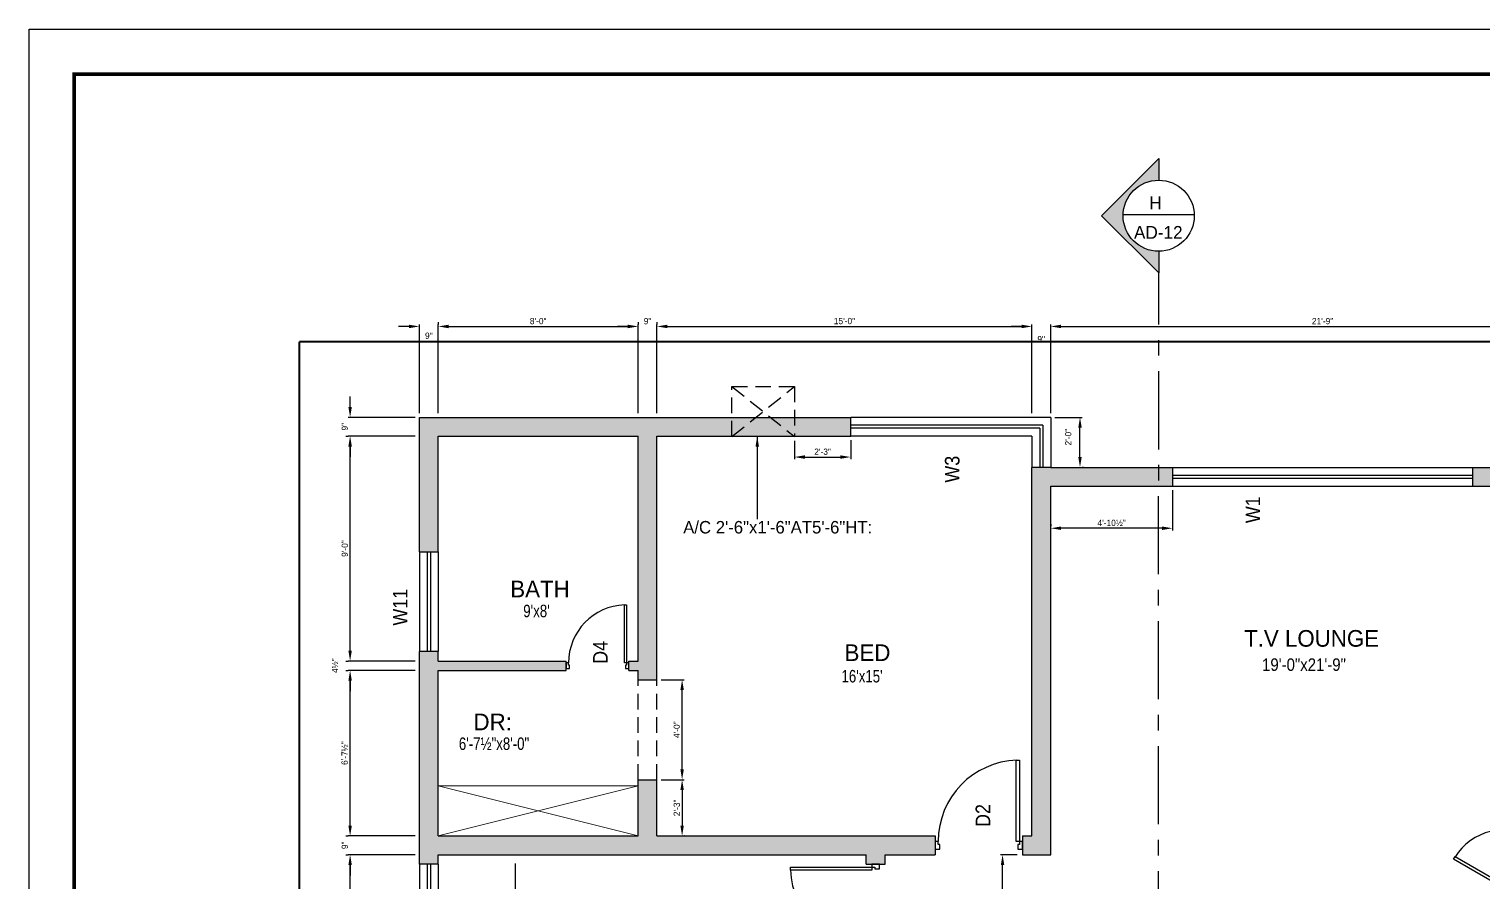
# Model space of a CAD drawing. Extents: x 10753 to 18704, y -5361 to 1140.
# Drawn here: x 11241 to 11939, y -192 to 217 of the extents above; entities that cross this region are included whole.
import ezdxf

# ---------------------------------------------------------------- set-up
doc = ezdxf.new("R2010")
doc.units = 0
doc.header["$LTSCALE"] = 30
doc.header["$MEASUREMENT"] = 0
doc.header["$PDMODE"] = 3
doc.linetypes.add('CENTER', pattern=[2, 1.25, -0.25, 0.25, -0.25])
doc.linetypes.add('HIDDEN', pattern=[0.375, 0.25, -0.125])
doc.layers.get('0').update_dxf_attribs({"linetype": 'CONTINUOUS'})
doc.layers.get('DEFPOINTS').update_dxf_attribs({"linetype": 'CONTINUOUS'})
for name, color, linetype in [('cross sectional lines', 9, 'CONTINUOUS'), ('DIM', 6, 'CONTINUOUS'), ('DOOR', 4, 'CONTINUOUS'), ('SEAL', 1, 'CONTINUOUS'), ('SLINE', 3, 'CONTINUOUS'), ('stairs terrace', 1, 'CONTINUOUS'), ('TEXT', 13, 'CONTINUOUS'), ('TEXTDW', 3, 'CONTINUOUS'), ('WALL', 2, 'CONTINUOUS'), ('Walls Hatch', 51, 'CONTINUOUS'), ('WINDOW', 5, 'CONTINUOUS'), ('WL', 9, 'CONTINUOUS')]:
    doc.layers.add(name, color=color, linetype=linetype)
doc.layers.add('hatich', color=8, linetype='HIDDEN', lineweight=5)
doc.styles.add('EE', font='eurr____.ttf')
doc.styles.get("Standard").update_dxf_attribs({"font": 'stylu.ttf', "height": 3})
doc.dimstyles.new('D1', dxfattribs={"dimtxt": 6, "dimasz": 5, "dimexe": 1, "dimexo": 2, "dimgap": 1, "dimtad": 1, "dimdec": 4, "dimzin": 3, "dimdsep": 46, "dimlunit": 4, "dimtxsty": 'Standard', "dimcen": 3, "dimclrd": 7, "dimclre": 7, "dimclrt": 2, "dimadec": 0, "dimazin": 0, "dimtfac": 1, "dimtdec": 4, "dimtofl": 0, "dimtmove": 2, "dimatfit": 3, "dimfxl": 1, "dimfrac": 2, "dimtolj": 1, "dimtzin": 1, "dimarcsym": 0})

# ---------------------------------------------------------------- blocks, each defined once
blk = doc.blocks.new('*D53')
at = {"layer": 'DEFPOINTS', "color": 0, "transparency": 16777216}
for p in [(11395.26, 21.44), (11428.54, 21.44), (11395.26, -86.56)]:
    blk.add_point(p, dxfattribs=at)
at = {"layer": 'DIM', "color": 7, "lineweight": -2, "transparency": 16777216}
for p, q in [((11426.54, 21.44), (11394.26, 21.44)), ((11395.26, -81.56), (11395.26, 16.44)), ((11393.26, -86.56), (11394.26, -86.56))]:
    blk.add_line(p, q, dxfattribs=at)
at = {"layer": 'DIM', "color": 7, "transparency": 16777216}
for points in [[(11394.43, 16.44), (11396.1, 16.44), (11395.26, 21.44)], [(11394.43, -81.56), (11396.1, -81.56), (11395.26, -86.56)]]:
    blk.add_solid(points, dxfattribs=at)
at = {"layer": 'DIM', "color": 2, "transparency": 16777216, "insert": (11392.7, -32.56), "char_height": 3, "attachment_point": 5, "rotation": 90}
blk.add_mtext('\\A1;9\'-0"', dxfattribs=at)
blk = doc.blocks.new('D1')
for p, q in [((-3, 40.85), (-1.5, 40.85)), ((-3, 1.85), (-3, 40.85)), ((-1.5, 40.85), (-1.5, 1.85)), ((-40.5, 1.88), (-42, 1.88)), ((-42, 1.88), (-42, -1.88)), ((-40.5, 0.38), (-40.5, 1.88)), ((-39.75, 0.38), (-40.5, 0.38)), ((-39.75, -1.88), (-39.75, 0.38)), ((-1.5, 1.85), (-3, 1.85)), ((-2.25, 0.38), (-2.25, -1.88)), ((-1.5, 0.38), (-2.25, 0.38)), ((0, 1.88), (-1.5, 1.88)), ((-1.5, 1.88), (-1.5, 0.38)), ((0, -1.88), (0, 1.88)), ((-42, -1.88), (-39.75, -1.88)), ((-2.25, -1.88), (0, -1.88))]:
    blk.add_line(p, q)
blk.add_arc((-1.5, 1.88), 39, 91.84981, 180)
blk = doc.blocks.new('WINDOW')
for p, q in [((12, 0), (0, 0)), ((12, -3.75), (0, -3.75)), ((12, -5.25), (0, -5.25)), ((12, -9), (0, -9))]:
    blk.add_line(p, q)
blk = doc.blocks.new('2-DOOR')
for p, q in [((0.3, 0.74), (0.3, 6.43)), ((0.3, 6.43), (0.6, 6.43)), ((0.6, 6.43), (0.6, 0.74)), ((11.37, 6.43), (11.67, 6.43)), ((11.37, 0.74), (11.37, 6.43)), ((11.67, 6.43), (11.67, 0.74)), ((0.3, 0.75), (0, 0.75)), ((0, 0.75), (0, 0)), ((0, 0), (0.45, 0)), ((0.3, 0.45), (0.3, 0.75)), ((0.6, 0.74), (0.3, 0.74)), ((0.45, 0.45), (0.3, 0.45)), ((0.45, 0), (0.45, 0.45)), ((11.67, 0.74), (11.37, 0.74)), ((11.52, 0.45), (11.52, 0)), ((11.67, 0.45), (11.52, 0.45)), ((11.52, 0), (11.97, 0)), ((11.97, 0.75), (11.67, 0.75)), ((11.67, 0.75), (11.67, 0.45)), ((11.97, 0), (11.97, 0.75))]:
    blk.add_line(p, q)
for centre, start, end in [((0.3, 0.75), 0, 87.8361), ((11.67, 0.75), 92.1639, 180)]:
    blk.add_arc(centre, 5.69, start, end)
blk = doc.blocks.new('*D71')
at = {"layer": 'DEFPOINTS', "color": 0, "transparency": 16777216}
for p in [(11395.26, -86.56), (11428.54, -86.56), (11395.26, -91.06)]:
    blk.add_point(p, dxfattribs=at)
at = {"layer": 'DIM', "color": 7, "lineweight": -2, "transparency": 16777216}
for p, q in [((11395.26, -81.56), (11395.26, -76.56)), ((11426.54, -86.56), (11394.26, -86.56)), ((11393.26, -91.06), (11394.26, -91.06)), ((11395.26, -96.06), (11395.26, -101.06))]:
    blk.add_line(p, q, dxfattribs=at)
at = {"layer": 'DIM', "color": 7, "transparency": 16777216}
for points in [[(11394.43, -81.56), (11396.1, -81.56), (11395.26, -86.56)], [(11394.43, -96.06), (11396.1, -96.06), (11395.26, -91.06)]]:
    blk.add_solid(points, dxfattribs=at)
at = {"layer": 'DIM', "color": 2, "transparency": 16777216, "insert": (11388.03, -88.81), "char_height": 3, "attachment_point": 5, "rotation": 90}
blk.add_mtext('\\A1;4½"', dxfattribs=at)
blk = doc.blocks.new('*D72')
at = {"layer": 'DEFPOINTS', "color": 0, "transparency": 16777216}
for p in [(11395.26, -91.06), (11428.54, -91.06), (11395.26, -170.56)]:
    blk.add_point(p, dxfattribs=at)
at = {"layer": 'DIM', "color": 7, "lineweight": -2, "transparency": 16777216}
for p, q in [((11426.54, -91.06), (11394.26, -91.06)), ((11395.26, -165.56), (11395.26, -96.06)), ((11393.26, -170.56), (11394.26, -170.56))]:
    blk.add_line(p, q, dxfattribs=at)
at = {"layer": 'DIM', "color": 7, "transparency": 16777216}
for points in [[(11394.43, -96.06), (11396.1, -96.06), (11395.26, -91.06)], [(11394.43, -165.56), (11396.1, -165.56), (11395.26, -170.56)]]:
    blk.add_solid(points, dxfattribs=at)
at = {"layer": 'DIM', "color": 2, "transparency": 16777216, "insert": (11392.65, -130.81), "char_height": 3, "attachment_point": 5, "rotation": 90}
blk.add_mtext('\\A1;6\'-7½"', dxfattribs=at)
blk = doc.blocks.new('*D73')
at = {"layer": 'DEFPOINTS', "color": 0, "transparency": 16777216}
for p in [(11395.26, -170.56), (11428.54, -170.56), (11395.26, -179.56)]:
    blk.add_point(p, dxfattribs=at)
at = {"layer": 'DIM', "color": 7, "lineweight": -2, "transparency": 16777216}
for p, q in [((11395.26, -165.56), (11395.26, -160.56)), ((11426.54, -170.56), (11394.26, -170.56)), ((11393.26, -179.56), (11394.26, -179.56)), ((11395.26, -184.56), (11395.26, -189.56))]:
    blk.add_line(p, q, dxfattribs=at)
at = {"layer": 'DIM', "color": 7, "transparency": 16777216}
for points in [[(11394.43, -165.56), (11396.1, -165.56), (11395.26, -170.56)], [(11394.43, -184.56), (11396.1, -184.56), (11395.26, -179.56)]]:
    blk.add_solid(points, dxfattribs=at)
at = {"layer": 'DIM', "color": 2, "transparency": 16777216, "insert": (11392.71, -175.06), "char_height": 3, "attachment_point": 5, "rotation": 90}
blk.add_mtext('\\A1;9"', dxfattribs=at)
blk = doc.blocks.new('*D74')
at = {"layer": 'DEFPOINTS', "color": 0, "transparency": 16777216}
for p in [(11395.26, -179.56), (11428.54, -179.56), (11395.26, -335.56)]:
    blk.add_point(p, dxfattribs=at)
at = {"layer": 'DIM', "color": 7, "lineweight": -2, "transparency": 16777216}
for p, q in [((11426.54, -179.56), (11394.26, -179.56)), ((11395.26, -330.56), (11395.26, -184.56)), ((11393.26, -335.56), (11394.26, -335.56))]:
    blk.add_line(p, q, dxfattribs=at)
at = {"layer": 'DIM', "color": 7, "transparency": 16777216}
for points in [[(11394.43, -184.56), (11396.1, -184.56), (11395.26, -179.56)], [(11394.43, -330.56), (11396.1, -330.56), (11395.26, -335.56)]]:
    blk.add_solid(points, dxfattribs=at)
at = {"layer": 'DIM', "color": 2, "transparency": 16777216, "insert": (11392.7, -257.56), "char_height": 3, "attachment_point": 5, "rotation": 90}
blk.add_mtext('\\A1;13\'-0"', dxfattribs=at)
blk = doc.blocks.new('*D91')
at = {"layer": 'DEFPOINTS', "color": 0, "transparency": 16777216}
for p in [(11542.54, -95.56), (11554.62, -95.56), (11542.54, -143.56)]:
    blk.add_point(p, dxfattribs=at)
at = {"layer": 'DIM', "color": 7, "lineweight": -2, "transparency": 16777216}
for p, q in [((11544.54, -95.56), (11555.62, -95.56)), ((11554.62, -138.56), (11554.62, -100.56)), ((11544.54, -143.56), (11555.62, -143.56))]:
    blk.add_line(p, q, dxfattribs=at)
at = {"layer": 'DIM', "color": 7, "transparency": 16777216}
for points in [[(11553.79, -100.56), (11555.45, -100.56), (11554.62, -95.56)], [(11553.79, -138.56), (11555.45, -138.56), (11554.62, -143.56)]]:
    blk.add_solid(points, dxfattribs=at)
at = {"layer": 'DIM', "color": 2, "transparency": 16777216, "insert": (11552.04, -119.56), "char_height": 3, "attachment_point": 5, "rotation": 90}
blk.add_mtext('\\A1;4\'-0"', dxfattribs=at)
blk = doc.blocks.new('*D92')
at = {"layer": 'DEFPOINTS', "color": 0, "transparency": 16777216}
for p in [(11554.62, -143.56), (11553.72, -170.56), (11554.62, -170.56)]:
    blk.add_point(p, dxfattribs=at)
at = {"layer": 'DIM', "color": 7, "lineweight": -2, "transparency": 16777216}
for p, q in [((11552.62, -143.56), (11553.62, -143.56)), ((11554.62, -148.56), (11554.62, -165.56)), ((11555.72, -170.56), (11555.62, -170.56))]:
    blk.add_line(p, q, dxfattribs=at)
at = {"layer": 'DIM', "color": 7, "transparency": 16777216}
for points in [[(11553.79, -148.56), (11555.45, -148.56), (11554.62, -143.56)], [(11553.79, -165.56), (11555.45, -165.56), (11554.62, -170.56)]]:
    blk.add_solid(points, dxfattribs=at)
at = {"layer": 'DIM', "color": 2, "transparency": 16777216, "insert": (11552.06, -157.06), "char_height": 3, "attachment_point": 5, "rotation": 90}
blk.add_mtext('\\A1;2\'-3"', dxfattribs=at)
blk = doc.blocks.new('*D93')
at = {"layer": 'DEFPOINTS', "color": 0, "transparency": 16777216}
for p in [(11992.54, 74.1), (11992.54, 74.1), (11731.54, 30.44)]:
    blk.add_point(p, dxfattribs=at)
at = {"layer": 'DIM', "color": 7, "lineweight": -2, "transparency": 16777216}
for p, q in [((11731.54, 32.44), (11731.54, 75.1)), ((11736.54, 74.1), (11987.54, 74.1)), ((11992.54, 76.1), (11992.54, 75.1))]:
    blk.add_line(p, q, dxfattribs=at)
at = {"layer": 'DIM', "color": 7, "transparency": 16777216}
for points in [[(11736.54, 74.93), (11736.54, 73.26), (11731.54, 74.1)], [(11987.54, 74.93), (11987.54, 73.26), (11992.54, 74.1)]]:
    blk.add_solid(points, dxfattribs=at)
at = {"layer": 'DIM', "color": 2, "transparency": 16777216, "insert": (11862.04, 76.64), "char_height": 3, "attachment_point": 5}
blk.add_mtext('\\A1;21\'-9"', dxfattribs=at)
blk = doc.blocks.new('*D99')
at = {"layer": 'DEFPOINTS', "color": 0, "transparency": 16777216}
for p in [(11395.26, 30.44), (11428.54, 30.44), (11395.26, 21.44)]:
    blk.add_point(p, dxfattribs=at)
at = {"layer": 'DIM', "color": 7, "lineweight": -2, "transparency": 16777216}
for p, q in [((11395.26, 35.44), (11395.26, 40.44)), ((11426.54, 30.44), (11394.26, 30.44)), ((11393.26, 21.44), (11394.26, 21.44)), ((11395.26, 16.44), (11395.26, 11.44))]:
    blk.add_line(p, q, dxfattribs=at)
at = {"layer": 'DIM', "color": 7, "transparency": 16777216}
for points in [[(11394.43, 35.44), (11396.1, 35.44), (11395.26, 30.44)], [(11394.43, 16.44), (11396.1, 16.44), (11395.26, 21.44)]]:
    blk.add_solid(points, dxfattribs=at)
at = {"layer": 'DIM', "color": 2, "transparency": 16777216, "insert": (11392.71, 25.94), "char_height": 3, "attachment_point": 5, "rotation": 90}
blk.add_mtext('\\A1;9"', dxfattribs=at)
blk = doc.blocks.new('*D100')
at = {"layer": 'DEFPOINTS', "color": 0, "transparency": 16777216}
for p in [(11722.54, 74.1), (11722.54, 66.46), (11542.54, 30.44)]:
    blk.add_point(p, dxfattribs=at)
at = {"layer": 'DIM', "color": 7, "lineweight": -2, "transparency": 16777216}
for p, q in [((11542.54, 32.44), (11542.54, 75.1)), ((11547.54, 74.1), (11717.54, 74.1)), ((11722.54, 68.46), (11722.54, 75.1))]:
    blk.add_line(p, q, dxfattribs=at)
at = {"layer": 'DIM', "color": 7, "transparency": 16777216}
for points in [[(11547.54, 74.93), (11547.54, 73.26), (11542.54, 74.1)], [(11717.54, 74.93), (11717.54, 73.26), (11722.54, 74.1)]]:
    blk.add_solid(points, dxfattribs=at)
at = {"layer": 'DIM', "color": 2, "transparency": 16777216, "insert": (11632.54, 76.67), "char_height": 3, "attachment_point": 5}
blk.add_mtext('\\A1;15\'-0"', dxfattribs=at)
blk = doc.blocks.new('ACP')
at = {"layer": 'stairs terrace', "linetype": 'HIDDEN'}
for p, q in [((-3, 27), (27, 3)), ((-3, 3), (27, 27)), ((-3, 3), (-3, 27)), ((-3, 27), (27, 27)), ((27, 27), (27, 3))]:
    blk.add_line(p, q, dxfattribs=at)
blk = doc.blocks.new('*D101')
at = {"layer": 'DEFPOINTS', "color": 0, "transparency": 16777216}
for p in [(11731.54, 74.1), (11731.54, 66.61), (11722.54, 30.44)]:
    blk.add_point(p, dxfattribs=at)
at = {"layer": 'DIM', "color": 7, "lineweight": -2, "transparency": 16777216}
for p, q in [((11717.54, 74.1), (11712.54, 74.1)), ((11722.54, 32.44), (11722.54, 75.1)), ((11731.54, 68.61), (11731.54, 75.1)), ((11736.54, 74.1), (11741.54, 74.1))]:
    blk.add_line(p, q, dxfattribs=at)
at = {"layer": 'DIM', "color": 7, "transparency": 16777216}
for points in [[(11717.54, 74.93), (11717.54, 73.26), (11722.54, 74.1)], [(11736.54, 74.93), (11736.54, 73.26), (11731.54, 74.1)]]:
    blk.add_solid(points, dxfattribs=at)
at = {"layer": 'DIM', "color": 2, "transparency": 16777216, "insert": (11726.96, 67.98), "char_height": 3, "attachment_point": 5}
blk.add_mtext('\\A1;9"', dxfattribs=at)
blk = doc.blocks.new('*D102')
at = {"layer": 'DEFPOINTS', "color": 0, "transparency": 16777216}
for p in [(11608.54, 21.23), (11635.54, 21.44), (11635.54, 11.38)]:
    blk.add_point(p, dxfattribs=at)
at = {"layer": 'DIM', "color": 7, "lineweight": -2, "transparency": 16777216}
for p, q in [((11608.54, 19.23), (11608.54, 10.38)), ((11635.54, 19.44), (11635.54, 10.38)), ((11613.54, 11.38), (11630.54, 11.38))]:
    blk.add_line(p, q, dxfattribs=at)
at = {"layer": 'DIM', "color": 7, "transparency": 16777216}
for points in [[(11613.54, 12.21), (11613.54, 10.55), (11608.54, 11.38)], [(11630.54, 12.21), (11630.54, 10.55), (11635.54, 11.38)]]:
    blk.add_solid(points, dxfattribs=at)
at = {"layer": 'DIM', "color": 2, "transparency": 16777216, "insert": (11622.04, 13.93), "char_height": 3, "attachment_point": 5}
blk.add_mtext('\\A1;2\'-3"', dxfattribs=at)
blk = doc.blocks.new('*D103')
at = {"layer": 'DEFPOINTS', "color": 0, "transparency": 16777216}
for p in [(11437.54, 74.1), (11437.54, 74.1), (11428.54, 30.44)]:
    blk.add_point(p, dxfattribs=at)
at = {"layer": 'DIM', "color": 7, "lineweight": -2, "transparency": 16777216}
for p, q in [((11423.54, 74.1), (11418.54, 74.1)), ((11428.54, 32.44), (11428.54, 75.1)), ((11437.54, 76.1), (11437.54, 75.1)), ((11442.54, 74.1), (11447.54, 74.1))]:
    blk.add_line(p, q, dxfattribs=at)
at = {"layer": 'DIM', "color": 7, "transparency": 16777216}
for points in [[(11423.54, 74.93), (11423.54, 73.26), (11428.54, 74.1)], [(11442.54, 74.93), (11442.54, 73.26), (11437.54, 74.1)]]:
    blk.add_solid(points, dxfattribs=at)
at = {"layer": 'DIM', "color": 2, "transparency": 16777216, "insert": (11433.04, 69.64), "char_height": 3, "attachment_point": 5}
blk.add_mtext('\\A1;9"', dxfattribs=at)
blk = doc.blocks.new('*D104')
at = {"layer": 'DEFPOINTS', "color": 0, "transparency": 16777216}
for p in [(11533.54, 74.1), (11533.54, 74.1), (11437.54, 30.44)]:
    blk.add_point(p, dxfattribs=at)
at = {"layer": 'DIM', "color": 7, "lineweight": -2, "transparency": 16777216}
for p, q in [((11437.54, 32.44), (11437.54, 75.1)), ((11442.54, 74.1), (11528.54, 74.1)), ((11533.54, 76.1), (11533.54, 75.1))]:
    blk.add_line(p, q, dxfattribs=at)
at = {"layer": 'DIM', "color": 7, "transparency": 16777216}
for points in [[(11442.54, 74.93), (11442.54, 73.26), (11437.54, 74.1)], [(11528.54, 74.93), (11528.54, 73.26), (11533.54, 74.1)]]:
    blk.add_solid(points, dxfattribs=at)
at = {"layer": 'DIM', "color": 2, "transparency": 16777216, "insert": (11485.54, 76.66), "char_height": 3, "attachment_point": 5}
blk.add_mtext('\\A1;8\'-0"', dxfattribs=at)
blk = doc.blocks.new('*D105')
at = {"layer": 'DEFPOINTS', "color": 0, "transparency": 16777216}
for p in [(11542.54, 74.1), (11542.54, 74.1), (11533.54, 30.44)]:
    blk.add_point(p, dxfattribs=at)
at = {"layer": 'DIM', "color": 7, "lineweight": -2, "transparency": 16777216}
for p, q in [((11528.54, 74.1), (11523.54, 74.1)), ((11533.54, 32.44), (11533.54, 75.1)), ((11542.54, 76.1), (11542.54, 75.1)), ((11547.54, 74.1), (11552.54, 74.1))]:
    blk.add_line(p, q, dxfattribs=at)
at = {"layer": 'DIM', "color": 7, "transparency": 16777216}
for points in [[(11528.54, 74.93), (11528.54, 73.26), (11533.54, 74.1)], [(11547.54, 74.93), (11547.54, 73.26), (11542.54, 74.1)]]:
    blk.add_solid(points, dxfattribs=at)
at = {"layer": 'DIM', "color": 2, "transparency": 16777216, "insert": (11538.04, 76.64), "char_height": 3, "attachment_point": 5}
blk.add_mtext('\\A1;9"', dxfattribs=at)
blk = doc.blocks.new('*D107')
at = {"layer": 'DEFPOINTS', "color": 0, "transparency": 16777216}
for p in [(11790.04, -2.56), (11731.54, -22.81), (11731.54, -22.81)]:
    blk.add_point(p, dxfattribs=at)
at = {"layer": 'DIM', "color": 7, "lineweight": -2, "transparency": 16777216}
for p, q in [((11790.04, -4.56), (11790.04, -23.81)), ((11731.54, -20.81), (11731.54, -21.81)), ((11785.04, -22.81), (11736.54, -22.81))]:
    blk.add_line(p, q, dxfattribs=at)
at = {"layer": 'DIM', "color": 7, "transparency": 16777216}
for points in [[(11736.54, -21.97), (11736.54, -23.64), (11731.54, -22.81)], [(11785.04, -21.97), (11785.04, -23.64), (11790.04, -22.81)]]:
    blk.add_solid(points, dxfattribs=at)
at = {"layer": 'DIM', "color": 2, "transparency": 16777216, "insert": (11760.79, -20.23), "char_height": 3, "attachment_point": 5}
blk.add_mtext('\\A1;4\'-10½"', dxfattribs=at)
blk = doc.blocks.new('*D109')
at = {"layer": 'DEFPOINTS', "color": 0, "transparency": 16777216}
for p in [(11708.43, -179.56), (11717.43, -179.56), (11708.43, -242.56)]:
    blk.add_point(p, dxfattribs=at)
at = {"layer": 'DOOR', "color": 7, "lineweight": -2, "transparency": 16777216}
for p, q in [((11715.43, -179.56), (11707.43, -179.56)), ((11708.43, -237.56), (11708.43, -184.56)), ((11706.43, -242.56), (11707.43, -242.56))]:
    blk.add_line(p, q, dxfattribs=at)
at = {"layer": 'DOOR', "color": 7, "transparency": 16777216}
for points in [[(11707.59, -184.56), (11709.26, -184.56), (11708.43, -179.56)], [(11707.59, -237.56), (11709.26, -237.56), (11708.43, -242.56)]]:
    blk.add_solid(points, dxfattribs=at)
at = {"layer": 'DOOR', "color": 2, "transparency": 16777216, "insert": (11705.86, -211.06), "char_height": 3, "attachment_point": 5, "rotation": 90}
blk.add_mtext('\\A1;5\'-3"', dxfattribs=at)
blk = doc.blocks.new('*D117')
at = {"layer": 'DEFPOINTS', "color": 0, "transparency": 16777216}
for p in [(11731.54, 30.44), (11745.6, 30.44), (11745.21, 6.44)]:
    blk.add_point(p, dxfattribs=at)
at = {"layer": 'WALL', "color": 7, "lineweight": -2, "transparency": 16777216}
for p, q in [((11733.54, 30.44), (11746.6, 30.44)), ((11745.6, 11.44), (11745.6, 25.44)), ((11747.21, 6.44), (11746.6, 6.44))]:
    blk.add_line(p, q, dxfattribs=at)
at = {"layer": 'WALL', "color": 7, "transparency": 16777216}
for points in [[(11744.76, 25.44), (11746.43, 25.44), (11745.6, 30.44)], [(11744.76, 11.44), (11746.43, 11.44), (11745.6, 6.44)]]:
    blk.add_solid(points, dxfattribs=at)
at = {"layer": 'WALL', "color": 2, "transparency": 16777216, "insert": (11739.96, 20.93), "char_height": 3, "attachment_point": 5, "rotation": 90}
blk.add_mtext('\\A1;2\'-0"', dxfattribs=at)

msp = doc.modelspace()

# ---------------------------------------------------------------- hatches: boundary and pattern name
at = {"layer": 'SLINE'}
msp.add_hatch(color=3, dxfattribs=at).paths.add_polyline_path([(11783.37788, 154.67889), (11783.37788, 144.34279, 0.414213562), (11766.3014, 127.2663, 0.414213562), (11783.37788, 110.18982), (11783.37788, 99.85371), (11755.96529, 127.2663)])
at = {"layer": 'Walls Hatch'}
h = msp.add_hatch(color=51, dxfattribs=at)
h.dxf.hatch_style = 1
h.paths.add_polyline_path([(11437.5352, -431.55953), (11437.5352, -413.55953), (11428.5352, -413.55953), (11428.5352, -440.55953), (11602.5352, -440.55953), (11602.5352, -431.55953), (11598.0352, -431.55953), (11598.0352, -344.55953), (11718.0352, -344.55953), (11718.0352, -368.55953), (11722.5352, -368.55953), (11722.5352, -327.96779), (11718.0352, -327.96779), (11718.0352, -335.55953), (11652.0352, -335.55953), (11652.0352, -327.96779), (11643.0352, -327.96779), (11643.0352, -335.55953), (11557.5352, -335.55953), (11557.5352, -344.55953), (11593.5352, -344.55953), (11593.5352, -431.55953), (11533.5352, -431.55953), (11533.5352, -404.55953), (11529.0352, -404.55953), (11529.0352, -431.55953)])
h.paths.add_polyline_path([(11428.5352, -327.96779), (11428.5352, -365.55953), (11437.5352, -365.55953), (11437.5352, -344.55953), (11527.5352, -344.55953), (11527.5352, -335.55953), (11437.5352, -335.55953), (11437.5352, -327.96779)], flags=17)
h.paths.add_polyline_path([(11428.5352, -268.05953), (11428.5352, -327.96779), (11437.5352, -327.96779), (11437.5352, -268.05953)])
h.paths.add_polyline_path([(11437.5352, -170.55953), (11437.5352, -91.05953), (11499.0352, -91.05953), (11499.0352, -86.55953), (11437.5352, -86.55953), (11437.5352, -82.05953), (11428.5352, -82.05953), (11428.5352, -184.05953), (11437.5352, -184.05953), (11437.5352, -179.55953), (11643.0352, -179.55953), (11643.0352, -184.05953), (11652.0352, -184.05953), (11652.0352, -179.55953), (11676.0352, -179.55953), (11676.0352, -170.55953), (11542.5352, -170.55953), (11542.5352, -143.55953), (11533.5352, -143.55953), (11533.5352, -170.55953)])
h.paths.add_polyline_path([(11428.5352, 30.44047), (11428.5352, -34.05953), (11437.5352, -34.05953), (11437.5352, 21.44047), (11533.5352, 21.44047), (11533.5352, -86.55953), (11529.0352, -86.55953), (11529.0352, -91.05953), (11533.5352, -91.05953), (11533.5352, -95.55953), (11542.5352, -95.55953), (11542.5352, 21.44047), (11635.5352, 21.44047), (11635.5352, 30.44047)])
h.paths.add_polyline_path([(11643.0352, -226.05953), (11643.0352, -327.96779), (11652.0352, -327.96779), (11652.0352, -251.55953), (11656.5352, -251.55953), (11656.5352, -242.55953), (11652.0352, -242.55953), (11652.0352, -226.05953)])
h.paths.add_polyline_path([(11698.5352, -242.55953), (11698.5352, -251.55953), (11718.0352, -251.55953), (11718.0352, -327.96779), (11722.5352, -327.96779), (11722.5352, -242.55953)])
h.paths.add_polyline_path([(11700.0352, -431.55953), (11700.0352, -440.55953), (11751.0352, -440.55953), (11751.0352, -431.55953), (11722.5352, -431.55953), (11722.5352, -404.55953), (11718.0352, -404.55953), (11718.0352, -431.55953)])
h.paths.add_polyline_path([(11638.5352, -431.55953), (11638.5352, -440.55953), (11664.0352, -440.55953), (11664.0352, -431.55953)], flags=17)
h.paths.add_polyline_path([(11722.5352, 6.44047), (11722.5352, -170.55953), (11718.0352, -170.55953), (11718.0352, -179.55953), (11731.5352, -179.55953), (11731.5352, -2.55953), (11783.36537, -2.55953), (11783.36647, 6.44047), (11731.5352, 6.44047)])
h.paths.add_polyline_path([(11783.36647, 6.44047), (11783.36537, -2.55953), (11790.0352, -2.55953), (11790.0352, 6.44047)])
h.paths.add_polyline_path([(11934.0352, 6.44047), (11934.0352, -2.55953), (12001.5352, -2.55953), (12001.5352, 6.44047)])
h.paths.add_polyline_path([(12052.5352, 30.44047), (12052.5352, 21.44047), (12205.5352, 21.44047), (12205.5352, 30.44047)])
h.paths.add_polyline_path([(11995.5352, -431.55953), (11995.5352, -440.55953), (12036.0352, -440.55953), (12036.0352, -327.96779), (12031.5352, -327.96779), (12031.5352, -431.55953)])
h.paths.add_polyline_path([(12080.67124, -280.19556), (12071.80728, -289.05953), (12039.39917, -289.05953), (12031.93039, -281.59075), (12028.74841, -284.77273), (12031.5352, -287.55953), (12031.5352, -327.96779), (12036.0352, -327.96779), (12036.0352, -293.55953), (12078.0352, -293.55953), (12078.0352, -327.96779), (12087.0352, -327.96779), (12087.0352, -286.55953)])
h.paths.add_polyline_path([(12078.0352, -327.96779), (12078.0352, -440.55953), (12087.0352, -440.55953), (12087.0352, -327.96779)])
h.paths.add_polyline_path([(12092.40907, -500.55953, -0.298216627), (12085.5352, -505.05953), (12247.5352, -505.05953, -0.298216627), (12240.66134, -500.55953)])
h.paths.add_polyline_path([(12151.7967, -213.5701), (12151.7967, -208.05953), (12147.2967, -208.05953), (12147.2967, -213.5701), (12139.95801, -220.9088), (12146.32197, -227.27276), (12148.87584, -224.71889, 0.232954432), (12205.59431, -250.05953), (12247.5352, -250.05953, -0.474497868), (12240.18673, -241.05953), (12238.5352, -241.05953), (12238.5352, -224.55953), (12229.5352, -224.55953), (12229.5352, -241.05953), (12205.41942, -241.05953, -0.262785094)])
h.paths.add_polyline_path([(12229.5352, -203.55953), (12229.5352, -212.55953), (12238.5352, -212.55953), (12238.5352, -203.55953)])
h.paths.add_polyline_path([(12147.2967, -179.55953), (12147.2967, -184.05953), (12151.7967, -184.05953), (12151.7967, -179.55953)])
h.paths.add_polyline_path([(12046.85116, -100.42345, 0.151876917), (11993.36553, -86.67505), (11993.36553, -109.56647), (11991.76982, -112.33032), (11993.20709, -127.8409), (12002.36553, -111.97802), (12002.36553, -95.67307, -0.399063942), (12081.99953, -179.55953), (12094.5352, -179.55953), (12094.5352, -170.55953), (12090.56302, -170.55953, 0.125206602), (12075.00902, -127.41992), (12079.0099, -123.41905), (12075.82792, -120.23707), (12070.17106, -120.23707), (12054.61471, -104.68072), (12054.61471, -99.02386), (12051.43273, -95.84188)])
h.paths.add_polyline_path([(11983.12931, -127.29613), (11986.56004, -139.35392), (11993.20709, -127.8409), (11991.76982, -112.33032)])
h.paths.add_polyline_path([(11977.14053, -137.669), (11981.06147, -145.54332, -0.018810037), (11983.66605, -144.36647), (11986.56004, -139.35392), (11983.12931, -127.29613)])
h.paths.add_polyline_path([(11974.15872, -142.83365), (11981.95295, -147.33365), (11977.14053, -137.669)])
h.paths.add_polyline_path([(11878.5352, -327.96779), (11878.5352, -431.55953), (11823.0352, -431.55953), (11823.0352, -440.55953), (11923.5352, -440.55953), (11923.5352, -431.55953), (11887.5352, -431.55953), (11887.5352, -327.96779)])
h.paths.add_polyline_path([(11978.09401, -55.56685), (11978.09401, -33.68837), (11964.19211, -33.68837), (11964.19211, -55.56685)], flags=9)
h.paths.add_polyline_path([(12254.2863, -193.63834), (12236.95394, -193.63834), (12236.95394, -207.54024), (12254.2863, -207.54024)], flags=9)
h.paths.add_polyline_path([(12018.38879, -307.63695), (11996.51031, -307.63695), (11996.51031, -321.53885), (12018.38879, -321.53885)], flags=9)
h.paths.add_polyline_path([(11964.2214, -274.41311), (11964.2214, -252.53464), (11950.3195, -252.53464), (11950.3195, -274.41311)], flags=9)
h.paths.add_polyline_path([(11876.15673, 76.38012), (11848.32217, 76.38012), (11848.32217, 62.47822), (11876.15673, 62.47822)], flags=9)
h.paths.add_polyline_path([(12135.65673, 76.3933), (12107.82217, 76.3933), (12107.82217, 62.4914), (12135.65673, 62.4914)], flags=9)
h.paths.add_polyline_path([(12162.0374, 8.43415), (12134.20285, 8.43415), (12134.20285, -5.46775), (12162.0374, -5.46775)], flags=9)
h.paths.add_polyline_path([(12002.76946, 67.73726), (11991.39318, 67.73726), (11991.39318, 53.83536), (12002.76946, 53.83536)], flags=9)
h.paths.add_polyline_path([(12225.51976, -195.31062), (12225.51976, -177.97827), (12211.61786, -177.97827), (12211.61786, -195.31062)], flags=9)
h.paths.add_polyline_path([(11982.7673, -228.69094), (11982.7673, -206.81246), (11968.8654, -206.81246), (11968.8654, -228.69094)], flags=9)
h.paths.add_polyline_path([(11844.49421, -206.49396), (11822.61573, -206.49396), (11822.61573, -220.39587), (11844.49421, -220.39587)], flags=9)
h.paths.add_polyline_path([(11996.10235, -176.75185), (12005.82864, -151.18355), (11992.83511, -146.24076), (11983.10883, -171.80906)], flags=9)
h.paths.add_polyline_path([(12181.02322, -206.99714), (12200.11665, -183.42636), (12189.31423, -174.67589), (12170.2208, -198.24667)], flags=9)
h.paths.add_polyline_path([(12060.74216, -266.6135), (12060.74216, -236.19622), (12046.84026, -236.19622), (12046.84026, -266.6135)], flags=9)
h.paths.add_polyline_path([(12124.85067, -197.38532), (12094.4334, -197.38532), (12094.4334, -211.28722), (12124.85067, -211.28722)], flags=9)
h.paths.add_polyline_path([(11913.4478, -227.27367), (11913.4478, -200.0826), (11904.11178, -200.0826), (11904.11178, -227.27367)], flags=9)
h.paths.add_polyline_path([(12227.59477, -215.44147), (12227.59477, -191.19468), (12216.64126, -191.19468), (12216.64126, -215.44147)], flags=9)
h.paths.add_polyline_path([(12227.88046, -239.60015), (12227.88046, -215.35336), (12216.92694, -215.35336), (12216.92694, -239.60015)], flags=25)
h.paths.add_polyline_path([(11834.07864, -22.1762), (11834.07864, -4.36925), (11823.29423, -4.36925), (11823.29423, -22.1762)], flags=9)
h.paths.add_polyline_path([(11874.26296, -8.72197), (11853.66815, -8.72197), (11853.66815, -16.53492), (11874.26296, -16.53492)], flags=9)
h.paths.add_polyline_path([(12035.60031, 0.11156), (12035.60031, 17.97489), (12024.64679, 17.97489), (12024.64679, 0.11156)], flags=9)
h.paths.add_polyline_path([(11840.9377, -135.22542), (11840.9377, -84.34607), (11831.57533, -84.34607), (11831.57533, -135.22542)], flags=9)
h.paths.add_polyline_path([(11842.17557, -293.98304), (11842.17557, -267.18808), (11832.83955, -267.18808), (11832.83955, -293.98304)], flags=9)
h.paths.add_polyline_path([(11832.82372, -291.30926), (11832.82372, -267.12478), (11820.25271, -267.12478), (11820.25271, -291.30926)], flags=9)
h.paths.add_polyline_path([(11888.39631, -275.19896), (11888.39631, -258.74058), (11877.51966, -258.74058), (11877.51966, -275.19896)], flags=9)
h.paths.add_polyline_path([(11950.48919, -186.47707), (11950.48919, -170.14423), (11939.98919, -170.14423), (11939.98919, -186.47707)], flags=9)
h.paths.add_polyline_path([(12165.48471, -134.29874), (12165.48471, -107.48182), (12156.0828, -107.48182), (12156.0828, -134.29874)], flags=9)
h.paths.add_polyline_path([(12079.87571, -104.82656), (12068.7644, -93.71525), (12062.3026, -100.17705), (12073.41391, -111.28835)], flags=25)
h.paths.add_polyline_path([(12057.69844, -204.98995), (12057.69844, -191.0024), (12048.53372, -191.0024), (12048.53372, -204.98995)], flags=9)
h.paths.add_polyline_path([(12113.62211, -167.16891), (12113.62211, -150.77715), (12102.94532, -150.77715), (12102.94532, -167.16891)], flags=9)
h.paths.add_polyline_path([(12156.16243, -145.60171), (12156.16243, -90.202), (12143.53871, -90.202), (12143.53871, -145.60171)], flags=9)
h.paths.add_polyline_path([(12018.31468, -285.14858), (12018.31468, -268.81574), (12007.81468, -268.81574), (12007.81468, -285.14858)], flags=9)
h.paths.add_polyline_path([(12035.15737, -261.90462), (12035.15737, -221.26919), (12022.69178, -221.26919), (12022.69178, -261.90462)], flags=9)
h.paths.add_polyline_path([(12044.58947, -254.9014), (12044.58947, -232.82448), (12035.26662, -232.82448), (12035.26662, -254.9014)], flags=9)
h.paths.add_polyline_path([(12099.17199, -277.17295), (12099.17199, -252.88587), (12088.29535, -252.88587), (12088.29535, -277.17295)], flags=9)
h.paths.add_polyline_path([(12017.55924, -238.34151), (12017.55924, -208.84004), (12008.15733, -208.84004), (12008.15733, -238.34151)], flags=9)
h.paths.add_polyline_path([(12008.10261, -238.3426), (12008.10261, -198.89897), (11998.48329, -198.89897), (11998.48329, -238.3426)], flags=9)
h.paths.add_polyline_path([(12164.51588, -201.52016), (12164.51588, -185.07714), (12153.68536, -185.07714), (12153.68536, -201.52016)], flags=9)
h.paths.add_polyline_path([(12138.05497, -324.25012), (12138.05497, -306.86725), (12128.90343, -306.86725), (12128.90343, -324.25012)], flags=9)
h.paths.add_polyline_path([(12207.08979, -236.23521), (12207.08979, -192.10343), (12194.65934, -192.10343), (12194.65934, -236.23521)], flags=9)
h.paths.add_polyline_path([(12216.70234, -234.51082), (12216.70234, -201.02424), (12206.99077, -201.02424), (12206.99077, -234.51082)], flags=9)
h.paths.add_polyline_path([(12082.56858, -229.26098), (12082.56858, -211.80344), (12073.19304, -211.80344), (12073.19304, -229.26098)], flags=9)
h.paths.add_polyline_path([(11829.89638, -139.78242), (11829.89638, -69.64186), (11817.43079, -69.64186), (11817.43079, -139.78242)], flags=9)
h.paths.add_polyline_path([(12237.67486, -20.12186), (12237.67486, -2.31491), (12226.89046, -2.31491), (12226.89046, -20.12186)], flags=9)
h.paths.add_polyline_path([(12001.90463, -87.03355), (12001.90463, -13.64596), (11992.52908, -13.64596), (11992.52908, -87.03355)], flags=9)

# ---------------------------------------------------------------- linework, layer by layer
at = {"linetype": 'HIDDEN'}
for p, q in [((11533.5352, -143.55953), (11533.5352, -95.55953)), ((11542.5352, -143.55953), (11542.5352, -95.55953))]:
    msp.add_line(p, q, dxfattribs=at)
at = {"layer": 'cross sectional lines', "linetype": 'CENTER'}
msp.add_line((11783.29424, -584.93053), (11783.37788, 99.85371), dxfattribs=at)
at = {"layer": 'hatich', "linetype": 'Continuous'}
for p, q in [((11437.5352, -146.55953), (11533.5352, -146.55953)), ((11533.5352, -146.55953), (11437.5352, -170.55953)), ((11437.5352, -146.55953), (11533.5352, -170.55953))]:
    msp.add_line(p, q, dxfattribs=at)
at = {"layer": 'SEAL', "color": 1}
msp.add_lwpolyline([(12659.23917, 216.90941), (12659.23917, -735.16087), (11241.16089, -735.16087), (11241.16089, 216.90941)], close=True, dxfattribs=at)
at = {"layer": 'SLINE', "color": 3}
for p, q in [((11783.37788, 154.67889), (11755.96529, 127.2663)), ((11783.37788, 154.67889), (11783.37788, 144.34279)), ((11783.37788, 99.85371), (11755.96529, 127.2663)), ((11766.30999, 127.80793), (11800.46296, 127.80793)), ((11783.37788, 110.18982), (11783.37788, 99.85371))]:
    msp.add_line(p, q, dxfattribs=at)
msp.add_circle((11783.37788, 127.2663), 17.07648, dxfattribs=at)
at = {"layer": 'WALL'}
for p, q in [((11428.5352, 30.44047), (11635.5352, 30.44047)), ((11428.5352, -34.05953), (11428.5352, 30.44047)), ((11635.5352, 21.44047), (11635.5352, 30.44047)), ((11437.5352, 21.44047), (11533.5352, 21.44047)), ((11437.5352, -34.05953), (11437.5352, 21.44047)), ((11533.5352, -86.55953), (11533.5352, 21.44047)), ((11542.5352, -95.55953), (11542.5352, 21.44047)), ((11542.5352, 21.44047), (11635.5352, 21.44047)), ((11722.5352, -170.55953), (11722.5352, 6.44047)), ((11731.5352, 6.44047), (11722.5352, 6.44047)), ((11731.5352, 6.44047), (11790.0352, 6.44047)), ((11790.0352, 6.44047), (11790.0352, -2.55953)), ((11934.0352, 6.44047), (11934.0352, -2.55953)), ((11934.0352, 6.44047), (12001.5352, 6.44047)), ((11731.5352, -179.55953), (11731.5352, -2.55953)), ((11731.5352, -2.55953), (11790.0352, -2.55953)), ((11934.0352, -2.55953), (12001.5352, -2.55953)), ((11428.5352, -34.05953), (11437.5352, -34.05953)), ((11428.5352, -184.05953), (11428.5352, -82.05953)), ((11437.5352, -82.05953), (11428.5352, -82.05953)), ((11437.5352, -86.55953), (11437.5352, -82.05953)), ((11437.5352, -86.55953), (11499.0352, -86.55953)), ((11499.0352, -91.05953), (11499.0352, -86.55953)), ((11529.0352, -86.55953), (11533.5352, -86.55953)), ((11529.0352, -91.05953), (11529.0352, -86.55953)), ((11437.5352, -91.05953), (11499.0352, -91.05953)), ((11437.5352, -170.55953), (11437.5352, -91.05953)), ((11529.0352, -91.05953), (11533.5352, -91.05953)), ((11533.5352, -95.55953), (11533.5352, -91.05953)), ((11533.5352, -95.55953), (11542.5352, -95.55953)), ((11533.5352, -143.55953), (11542.5352, -143.55953)), ((11533.5352, -170.55953), (11533.5352, -143.55953)), ((11542.5352, -170.55953), (11542.5352, -143.55953)), ((11437.5352, -170.55953), (11533.5352, -170.55953)), ((11542.5352, -170.55953), (11676.0352, -170.55953)), ((11676.0352, -170.55953), (11676.0352, -179.55953)), ((11718.0352, -170.55953), (11718.0352, -179.55953)), ((11718.0352, -170.55953), (11722.5352, -170.55953)), ((11437.5352, -179.55953), (11643.0352, -179.55953)), ((11437.5352, -184.05953), (11437.5352, -179.55953)), ((11643.0352, -184.05953), (11643.0352, -179.55953)), ((11652.0352, -179.55953), (11676.0352, -179.55953)), ((11652.0352, -184.05953), (11652.0352, -179.55953)), ((11718.0352, -179.55953), (11731.5352, -179.55953)), ((11437.5352, -184.05953), (11428.5352, -184.05953)), ((11643.0352, -184.05953), (11652.0352, -184.05953))]:
    msp.add_line(p, q, dxfattribs=at)
at = {"layer": 'WALL', "const_width": 1}
for points in [[(12082.05568, -499.81053), (11370.91591, -500.026), (11370.91591, 66.82836)], [(11370.91591, 66.82836), (12288.91591, 66.82836)]]:
    msp.add_lwpolyline(points, dxfattribs=at)
at = {"layer": 'WINDOW'}
for p, q in [((11731.5352, 30.44047), (11635.5352, 30.44047)), ((11731.5352, 30.44047), (11731.5352, 6.44047)), ((11727.7852, 26.69047), (11635.5352, 26.69047)), ((11726.2852, 25.19047), (11635.5352, 25.19047)), ((11722.5352, 21.44047), (11635.5352, 21.44047)), ((11722.5352, 21.44047), (11722.5352, 6.44047)), ((11726.2852, 25.19047), (11726.2852, 6.44047)), ((11727.7852, 26.69047), (11727.7852, 6.44047))]:
    msp.add_line(p, q, dxfattribs=at)
at = {"layer": 'WL', "const_width": 1.80316}
msp.add_lwpolyline([(12637.6012, 195.27145), (12637.6012, -713.52291), (11262.79885, -713.52291), (11262.79885, 195.27145)], close=True, dxfattribs=at)

# ---------------------------------------------------------------- block references
at = {"layer": 'DOOR', "xscale": 0.7142857142857143, "yscale": 0.7142857142857143, "zscale": 0.7142857142857143}
msp.add_blockref('D1', (11529.0352, -88.80953), dxfattribs=at)
at = {"layer": 'DOOR', "xscale": 5, "yscale": 5, "zscale": 5, "rotation": 59.99999999999717}
msp.add_blockref('2-DOOR', (11952.03087, -199.1602), dxfattribs=at)
at = {"layer": 'DOOR'}
msp.add_blockref('D1', (11718.0352, -175.05953), dxfattribs=at)
at = {"layer": 'DOOR', "rotation": 90}
msp.add_blockref('D1', (11647.5352, -184.05953), dxfattribs=at)
at = {"layer": 'WALL'}
msp.add_blockref('ACP', (11581.53764, 18.23107), dxfattribs=at)
at = {"layer": 'WINDOW'}
for p, xscale, zscale, rotation in [((11934.0352, -2.55953), 12, 12, 180), ((11428.5352, -82.05953), 4, 4, 90), ((11428.5352, -268.05953), 7, 7, 90)]:
    msp.add_blockref('WINDOW', p, dxfattribs=dict(at, xscale=xscale, zscale=zscale, rotation=rotation))

# ---------------------------------------------------------------- texts
at = {"layer": 'SLINE', "color": 3, "attachment_point": 1, "style": 'EE'}
for s, width, insert, char_height in [('{\\C0;H}', 21.3389558, (11778.82789, 136.49776), 6.157386), ('{\\C0;AD-12}', 31.0716794, (11771.51123, 122.32804), 6.1573861)]:
    msp.add_mtext_dynamic_manual_height_columns(s, width=width, gutter_width=45, heights=[0], dxfattribs=dict(at, insert=insert, char_height=char_height))
at = {"layer": 'TEXT'}
for s, height, p in [('A/C 2\'-6"x1\'-6"AT5\'-6"HT:', 6, (11555.15538, -25.32195)), ('BATH', 8, (11472.14404, -55.9779)), ('T.V LOUNGE', 8, (11824.3694, -79.69596)), ('BED', 8, (11632.61099, -86.5586)), ('DR:', 8, (11454.50376, -119.8271))]:
    msp.add_text(s, height=height, dxfattribs=at).set_placement(p)
for s, width, p in [("9'x8'", 0.794151, (11478.37004, -65.53143)), ('19\'-0"x21\'-9"', 0.896597, (11832.99116, -91.29693)), ("16'x15'", 0.791402, (11631.13029, -96.85566)), ('6\'-7½"x8\'-0"', 0.791402, (11447.46299, -129.27195))]:
    msp.add_text(s, height=6, dxfattribs=dict(at, width=width)).set_placement(p)
at = {"layer": 'TEXTDW', "width": 0.918649}
for s, p in [('W3', (11687.75903, -0.90702)), ('W1', (11832.08138, -20.3788)), ('W11', (11422.80512, -69.57195)), ('D4', (11518.87685, -87.91019)), ('D2', (11702.51218, -166.23665))]:
    msp.add_text(s, height=7, rotation=90, dxfattribs=at).set_placement(p)

# ---------------------------------------------------------------- dimensions: what is measured, and where the dimension line sits
at = {"layer": 'DIM'}
for base, p1, p2, angle, picture, middle in [((11533.5352, 74.09504), (11437.5352, 30.44047), (11533.5352, 74.09504), 180, '*D104', (11485.5352, 76.65763)), ((11542.5352, 74.09504), (11533.5352, 30.44047), (11542.5352, 74.09504), 180, '*D105', (11538.0352, 76.64445)), ((11722.5352, 74.09504), (11542.5352, 30.44047), (11722.5352, 66.45645), 180, '*D100', (11632.5352, 76.6708)), ((11992.5352, 74.09504), (11731.5352, 30.44047), (11992.5352, 74.09504), 180, '*D93', (11862.0352, 76.64445)), ((11395.2638, 30.44047), (11395.2638, 21.44047), (11428.5352, 30.44047), 90, '*D99', (11392.71439, 25.94047)), ((11395.2638, 21.44047), (11395.2638, -86.55953), (11428.5352, 21.44047), 90, '*D53', (11392.70341, -32.55953)), ((11635.5352, 11.3784), (11608.53764, 21.23107), (11635.5352, 21.44047), 180, '*D102', (11622.03642, 13.9322)), ((11554.6185, -95.55953), (11542.5352, -143.55953), (11542.5352, -95.55953), 90, '*D91', (11552.04053, -119.55953)), ((11554.6185, -170.55953), (11554.6185, -143.55953), (11553.72443, -170.55953), 90, '*D92', (11552.06469, -157.05953)), ((11395.2638, -170.55953), (11395.2638, -179.55953), (11428.5352, -170.55953), 90, '*D73', (11392.71439, -175.05953)), ((11395.2638, -179.55953), (11395.2638, -335.55953), (11428.5352, -179.55953), 90, '*D74', (11392.69902, -257.55953))]:
    dim = msp.add_linear_dim(base=base, p1=p1, p2=p2, angle=angle, dimstyle='D1', dxfattribs=at)
    dim.commit()
    dim.dimension.update_dxf_attribs({"geometry": picture, "text_midpoint": middle})
for base, p1, p2, picture, middle in [((11437.5352, 74.09504), (11428.5352, 30.44047), (11437.5352, 74.09504), '*D103', (11433.0352, 69.64081)), ((11731.5352, 74.09504), (11722.5352, 30.44047), (11731.5352, 66.60668), '*D101', (11726.95894, 67.98327))]:
    dim = msp.add_linear_dim(base=base, p1=p1, p2=p2, angle=180, dimstyle='D1', dxfattribs=at)
    dim.commit()
    dim.dimension.update_dxf_attribs({"geometry": picture, "text_midpoint": middle, "dimtype": 160})
for base, p1, p2, angle, text, picture, middle in [((11731.5352, -22.80642), (11790.0352, -2.55953), (11731.5352, -22.80642), 180, '4\'-10½"', '*D107', (11760.7852, -20.22845)), ((11395.2638, -86.55953), (11395.2638, -91.05953), (11428.5352, -86.55953), 90, '4½"', '*D71', (11388.02991, -88.80953)), ((11395.2638, -91.05953), (11395.2638, -170.55953), (11428.5352, -91.05953), 90, '6\'-7½"', '*D72', (11392.64521, -130.80953))]:
    dim = msp.add_linear_dim(base=base, p1=p1, p2=p2, angle=angle, text=text, dimstyle='D1', dxfattribs=at)
    dim.commit()
    dim.dimension.update_dxf_attribs({"geometry": picture, "text_midpoint": middle})
at = {"layer": 'DOOR'}
dim = msp.add_linear_dim(base=(11708.42755, -179.55953), p1=(11708.42755, -242.55953), p2=(11717.42755, -179.55953), angle=90, dimstyle='D1', dxfattribs=at)
dim.commit()
dim.dimension.update_dxf_attribs({"geometry": '*D109', "text_midpoint": (11705.86276, -211.05953)})
at = {"layer": 'WALL'}
dim = msp.add_linear_dim(base=(11745.59542, 30.44047), p1=(11745.20684, 6.44047), p2=(11731.5352, 30.44047), angle=90, dimstyle='D1', dxfattribs=at)
dim.commit()
dim.dimension.update_dxf_attribs({"geometry": '*D117', "text_midpoint": (11739.96094, 20.92758), "dimtype": 160})

# ---------------------------------------------------------------- leaders
at = {"layer": 'DIM', "color": 7}
for points in [[(11590.69141, 21.44047), (11590.69141, -18.39722)], [(11433.12654, -310.5487), (11474.57311, -310.5487), (11474.57311, -183.83846)]]:
    msp.add_leader(points, dimstyle='D1', dxfattribs=at)

doc.saveas('drawing.dxf')
